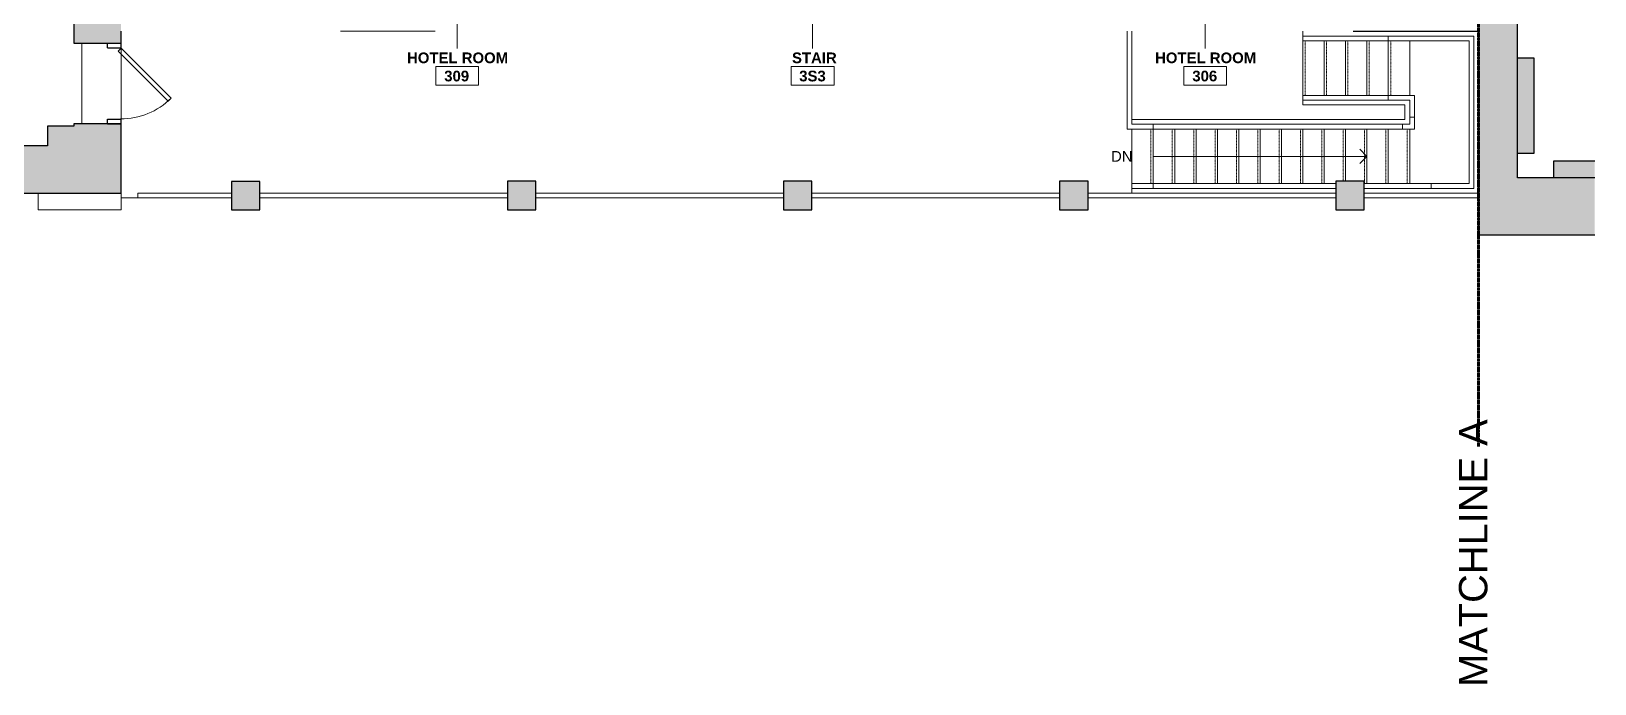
# Model space of a CAD drawing. Header units: inches. Extents: x -1159 to 2819, y -194 to 4438.
# Drawn here: x -608 to 51, y -190 to 84 of the extents above; entities that cross this region are included whole.
import ezdxf

# ---------------------------------------------------------------- set-up
doc = ezdxf.new("R2010")
doc.units = ezdxf.units.IN
doc.header["$MEASUREMENT"] = 0
doc.linetypes.add('Dash', pattern=[0.25, 0.125, -0.125])
doc.linetypes.add('Overhead 1_16_', pattern=[0.101562, 0.0625, -0.039062])
for name, color, linetype, lineweight in [('A-ANNO-MATC', 214, 'Dash', 140), ('A-AREA-IDEN', 2, 'Continuous', 9), ('A-COLS', 52, 'Continuous', 18), ('A-DOOR', 31, 'Continuous', 18), ('A-DOOR-FRAM', 31, 'Continuous', 30), ('A-FLOR', 192, 'Continuous', 18), ('A-FLOR-HRAL', 11, 'Continuous', 18), ('A-WALL', 113, 'Continuous', 18), ('A-WALL-PATT', 111, 'Continuous', 18), ('G-ANNO-TEXT', 231, 'Continuous', 9), ('S-STRS', 31, 'Continuous', 18), ('S-STRS-ANNO', 31, 'Continuous', 9), ('S-STRS-IDEN', 31, 'Continuous', 9)]:
    doc.layers.add(name, color=color, linetype=linetype, lineweight=lineweight)
doc.styles.add('Swis721 Lt BT', font='swissl.ttf', dxfattribs={"height": 4.5})
doc.styles.add('Swis721 Lt BT_1', font='swissl.ttf', dxfattribs={"height": 12})
doc.styles.add('Swis721 Lt BT_B', font='', dxfattribs={"height": 4.5})
doc.styles.get('Swis721 Lt BT_B').set_extended_font_data('Swis721 Lt BT', bold=True)

# ---------------------------------------------------------------- blocks, each defined once
blk = doc.blocks.new('Top Rail Type - Top Rail_Internal_-6920639-3RD FLOOR - POWER _ SIGNAL B')
at = {"layer": 'A-FLOR-HRAL', "lineweight": 9}
for p, q in [((-563.07, 14.3), (-563.07, 16.3)), ((-563.07, 16.3), (-523.65, 16.3)), ((-523.65, 14.3), (-563.07, 14.3)), ((-511.65, 16.3), (-407.34, 16.3)), ((-407.34, 14.3), (-511.65, 14.3)), ((-395.34, 16.3), (-291.02, 16.3)), ((-291.02, 14.3), (-395.34, 14.3)), ((-279.02, 16.3), (-174.7, 16.3)), ((-174.7, 14.3), (-279.02, 14.3)), ((-162.7, 16.3), (-58.38, 16.3)), ((-58.38, 14.3), (-162.7, 14.3)), ((-46.38, 16.3), (1.72, 16.3)), ((1.72, 14.3), (-46.38, 14.3))]:
    blk.add_line(p, q, dxfattribs=at)
blk = doc.blocks.new('Top Rail Type - Top Rail_Internal_-V1-3RD FLOOR - POWER _ SIGNAL B')
at = {"layer": 'A-FLOR-HRAL', "lineweight": 9}
for p, q in [((-563.07, 14.3), (-563.07, 16.3)), ((-523.65, 16.3), (-563.07, 16.3)), ((-523.65, 14.3), (-563.07, 14.3)), ((-407.34, 16.3), (-511.65, 16.3)), ((-407.34, 14.3), (-511.65, 14.3)), ((-291.02, 16.3), (-395.34, 16.3)), ((-291.02, 14.3), (-395.34, 14.3)), ((-174.7, 16.3), (-279.02, 16.3)), ((-174.7, 14.3), (-279.02, 14.3)), ((-58.38, 16.3), (-162.7, 16.3)), ((-58.38, 14.3), (-162.7, 14.3)), ((1.72, 16.3), (-46.38, 16.3)), ((1.72, 14.3), (-46.38, 14.3))]:
    blk.add_line(p, q, dxfattribs=at)
blk = doc.blocks.new('Top Rail Type - Top Rail_Internal_-7093530-3RD FLOOR - POWER _ SIGNAL B')
at = {"layer": 'A-FLOR-HRAL', "lineweight": 9}
for p, q in [((-146.22, 43.32), (-146.22, 84.47)), ((-144.22, 84.47), (-144.22, 45.32)), ((-72.22, 55.47), (-72.22, 57.47)), ((-72.22, 57.47), (-36.22, 57.47)), ((-36.22, 55.47), (-72.22, 55.47)), ((-36.22, 55.47), (-36.22, 57.47)), ((-36.22, 57.47), (-25.22, 57.47)), ((-27.22, 55.47), (-36.22, 55.47)), ((-27.22, 48.32), (-27.22, 55.47)), ((-25.22, 57.47), (-25.22, 48.32)), ((-27.22, 48.32), (-25.22, 48.32)), ((-27.22, 45.32), (-27.22, 48.32)), ((-25.22, 48.32), (-25.22, 43.32)), ((-135.22, 43.32), (-146.22, 43.32)), ((-144.22, 45.32), (-135.22, 45.32)), ((-135.22, 45.32), (-30.22, 45.32)), ((-135.22, 45.32), (-135.22, 43.32)), ((-30.22, 43.32), (-135.22, 43.32)), ((-30.22, 45.32), (-27.22, 45.32)), ((-30.22, 45.32), (-30.22, 43.32)), ((-25.22, 43.32), (-30.22, 43.32))]:
    blk.add_line(p, q, dxfattribs=at)
blk = doc.blocks.new('Top Rail Type - Top Rail_Internal_-V28-3RD FLOOR - POWER _ SIGNAL B')
at = {"layer": 'A-FLOR-HRAL', "lineweight": 9}
for p, q in [((-146.22, 43.32), (-146.22, 84.47)), ((-144.22, 45.32), (-144.22, 84.47)), ((-72.22, 57.47), (-72.22, 55.47)), ((-72.22, 57.47), (-36.22, 57.47)), ((-72.22, 55.47), (-36.22, 55.47)), ((-36.22, 57.47), (-25.22, 57.47)), ((-36.22, 55.47), (-27.22, 55.47)), ((-27.22, 55.47), (-27.22, 48.32)), ((-25.22, 57.47), (-25.22, 48.32)), ((-27.22, 48.32), (-27.22, 45.32)), ((-25.22, 48.32), (-25.22, 43.32)), ((-135.22, 43.32), (-146.22, 43.32)), ((-135.22, 45.32), (-144.22, 45.32)), ((-30.22, 45.32), (-135.22, 45.32)), ((-30.22, 43.32), (-135.22, 43.32)), ((-27.22, 45.32), (-30.22, 45.32)), ((-25.22, 43.32), (-30.22, 43.32))]:
    blk.add_line(p, q, dxfattribs=at)
blk = doc.blocks.new('Top Rail Type - Top Rail_Internal_-7093548-3RD FLOOR - POWER _ SIGNAL B')
at = {"layer": 'A-FLOR-HRAL', "lineweight": 9}
for p, q in [((-72.22, 80.47), (-72.22, 82.47)), ((-72.22, 82.47), (-36.22, 82.47)), ((-36.22, 80.47), (-72.22, 80.47)), ((-36.22, 80.47), (-36.22, 82.47)), ((-36.22, 82.47), (-27.22, 82.47)), ((-27.22, 80.47), (-36.22, 80.47)), ((-27.22, 82.47), (-0.22, 82.47)), ((-2.22, 80.47), (-27.22, 80.47)), ((-2.22, 20.32), (-2.22, 80.47)), ((-0.22, 82.47), (-0.22, 18.32)), ((-144.22, 18.32), (-144.22, 20.32)), ((-144.22, 20.32), (-135.22, 20.32)), ((-135.22, 20.32), (-58.38, 20.32)), ((-135.22, 20.32), (-135.22, 18.32)), ((-46.38, 20.32), (-27.22, 20.32)), ((-27.22, 20.32), (-18.22, 20.32)), ((-18.22, 20.32), (-2.22, 20.32)), ((-18.22, 20.32), (-18.22, 18.32)), ((-135.22, 18.32), (-144.22, 18.32)), ((-58.38, 18.32), (-135.22, 18.32)), ((-27.22, 18.32), (-46.38, 18.32)), ((-18.22, 18.32), (-27.22, 18.32)), ((-0.22, 18.32), (-18.22, 18.32))]:
    blk.add_line(p, q, dxfattribs=at)
blk = doc.blocks.new('Top Rail Type - Top Rail_Internal_-V29-3RD FLOOR - POWER _ SIGNAL B')
at = {"layer": 'A-FLOR-HRAL', "lineweight": 9}
for p, q in [((-72.22, 82.47), (-72.22, 80.47)), ((-72.22, 82.47), (-36.22, 82.47)), ((-72.22, 80.47), (-36.22, 80.47)), ((-36.22, 82.47), (-0.22, 82.47)), ((-36.22, 80.47), (-2.22, 80.47)), ((-2.22, 80.47), (-2.22, 20.32)), ((-0.22, 82.47), (-0.22, 18.32)), ((-144.22, 18.32), (-144.22, 20.32)), ((-135.22, 20.32), (-144.22, 20.32)), ((-58.38, 20.32), (-135.22, 20.32)), ((-18.22, 20.32), (-46.38, 20.32)), ((-2.22, 20.32), (-18.22, 20.32)), ((-135.22, 18.32), (-144.22, 18.32)), ((-58.38, 18.32), (-135.22, 18.32)), ((-18.22, 18.32), (-46.38, 18.32)), ((-0.22, 18.32), (-18.22, 18.32))]:
    blk.add_line(p, q, dxfattribs=at)
blk = doc.blocks.new('Single Flush - D9 2_6_ X 8_-8259399-3RD FLOOR - POWER _ SIGNAL B')
at = {"layer": 'A-DOOR', "color": 8, "lineweight": 30}
for p, q in [((-7.41, -29.84), (13.67, -8.76)), ((14.91, -10), (-6.17, -31.08)), ((13.67, -8.76), (14.91, -10)), ((-6.17, -31.08), (-7.41, -29.84))]:
    blk.add_line(p, q, dxfattribs=at)
at = {"layer": 'A-DOOR', "lineweight": 9}
blk.add_arc((14.91, -10), 29.81, 179.5, 225, dxfattribs=at)
at = {"layer": 'A-DOOR-FRAM', "color": 8}
for p, q in [((-17, -4.25), (-17, -10)), ((-17, -4.25), (-15, -4.25)), ((-15, -4.25), (-15, -10)), ((15, -4.25), (15, -10)), ((15, -4.25), (17, -4.25)), ((17, -4.25), (17, -10)), ((-17, -10), (-15, -10)), ((15, -10), (17, -10))]:
    blk.add_line(p, q, dxfattribs=at)
blk = doc.blocks.new('Room Tag - Room Name and Number-3379422-3RD FLOOR - POWER _ SIGNAL B')
at = {"layer": 'A-AREA-IDEN'}
for p, q in [((-0.188, -0.164), (-0.188, -0.002)), ((-0.188, -0.002), (0.187, -0.002)), ((0.187, -0.002), (-0.188, -0.002)), ((-0.188, -0.002), (-0.188, -0.164)), ((0.187, -0.002), (0.187, -0.164)), ((0.187, -0.164), (0.187, -0.002)), ((0.187, -0.164), (-0.188, -0.164)), ((-0.188, -0.164), (0.187, -0.164))]:
    blk.add_line(p, q, dxfattribs=at)

msp = doc.modelspace()

# ---------------------------------------------------------------- hatches: boundary and pattern name
at = {"layer": 'A-COLS'}
for points in [[(-511.65, 9.25), (-511.65, 21.25), (-523.65, 21.25), (-523.65, 9.25)], [(-395.34, 9.32), (-395.34, 21.32), (-407.34, 21.32), (-407.34, 9.32)], [(-279.02, 9.32), (-279.02, 21.32), (-291.02, 21.32), (-291.02, 9.32)], [(-162.7, 9.32), (-162.7, 21.32), (-174.7, 21.32), (-174.7, 9.32)], [(-46.38, 9.32), (-46.38, 21.32), (-58.38, 21.32), (-58.38, 9.32)]]:
    msp.add_hatch(color=250, dxfattribs=at).paths.add_polyline_path(points, flags=0)
at = {"layer": 'A-WALL-PATT', "lineweight": 9}
h = msp.add_hatch(color=7, dxfattribs=at)
h.paths.add_polyline_path([(1.72, -1.17), (18.22, -1.17), (18.22, 814.52), (1.72, 814.52), (1.72, 80.88)], flags=0)
h.paths.add_polyline_path([(4.97, 425.61), (4.97, 450.11), (6.97, 450.11), (6.97, 425.61)], flags=0)
h.paths.add_polyline_path([(4.97, 471.43), (4.97, 495.93), (6.97, 495.93), (6.97, 471.43), (5.87, 471.43)], flags=0)
h = msp.add_hatch(color=7, dxfattribs=at)
h.paths.add_polyline_path([(-570.07, 16.25), (-570.07, 45.47), (-590.07, 45.47), (-590.07, 16.25), (-583.52, 16.25)], flags=0)
h.paths.add_polyline_path([(-590.07, 79.47), (-570.07, 79.47), (-570.07, 106.47), (-590.07, 106.47), (-590.07, 80.88)], flags=0)
for points in [[(25.22, 33.17), (25.22, 73.17), (18.22, 73.17), (18.22, 33.17)], [(-590.07, 36.25), (-590.07, 44.47), (-601.07, 44.47), (-601.07, 36.25)], [(50.74, 22.83), (50.74, 29.83), (33.44, 29.83), (33.44, 22.83)], [(50.74, -1.17), (50.74, 22.83), (18.22, 22.83), (18.22, -1.17)]]:
    msp.add_hatch(color=7, dxfattribs=at).paths.add_polyline_path(points, flags=0)
h = msp.add_hatch(color=7, dxfattribs=at)
h.paths.add_polyline_path([(-590.07, 16.25), (-590.07, 36.25), (-820.56, 36.25), (-820.56, 16.25), (-662.8, 16.25)], flags=0)
h.paths.add_polyline_path([(-861.01, 16.25), (-860.56, 16.25), (-860.56, 36.25), (-1015.06, 36.25), (-1015.06, 16.25), (-900.65, 16.25)], flags=0)

# ---------------------------------------------------------------- linework, layer by layer
at = {"layer": 'A-ANNO-MATC'}
msp.add_line((1.72, 857.52), (1.72, -90.48), dxfattribs=at)
at = {"layer": 'A-AREA-IDEN'}
for p, q in [((-428.5, 112.01), (-428.5, 77.16)), ((-278.76, 117.79), (-278.74, 77.16)), ((-113.41, 113.99), (-113.35, 77.16))]:
    msp.add_line(p, q, dxfattribs=at)
at = {"layer": 'A-COLS', "color": 8, "lineweight": 30}
for p, q in [((-511.65, 21.25), (-523.65, 21.25)), ((-523.65, 21.25), (-523.65, 9.25)), ((-511.65, 9.25), (-511.65, 21.25)), ((-395.34, 21.32), (-407.34, 21.32)), ((-407.34, 21.32), (-407.34, 9.32)), ((-395.34, 9.32), (-395.34, 21.32)), ((-279.02, 21.32), (-291.02, 21.32)), ((-291.02, 21.32), (-291.02, 9.32)), ((-279.02, 9.32), (-279.02, 21.32)), ((-162.7, 21.32), (-174.7, 21.32)), ((-174.7, 21.32), (-174.7, 9.32)), ((-162.7, 9.32), (-162.7, 21.32)), ((-46.38, 21.32), (-58.38, 21.32)), ((-58.38, 21.32), (-58.38, 9.32)), ((-46.38, 9.32), (-46.38, 21.32)), ((-523.65, 9.25), (-511.65, 9.25)), ((-407.34, 9.32), (-395.34, 9.32)), ((-291.02, 9.32), (-279.02, 9.32)), ((-174.7, 9.32), (-162.7, 9.32)), ((-58.38, 9.32), (-46.38, 9.32))]:
    msp.add_line(p, q, dxfattribs=at)
at = {"layer": 'A-FLOR'}
for p, q in [((-586.69, 79.47), (-586.69, 45.47)), ((-570.07, 79.47), (-570.07, 45.47)), ((-437.72, 84.47), (-477.72, 84.47)), ((-144.22, 20.32), (-144.22, 43.32)), ((-570.07, 14.32), (-563.07, 14.32)), ((-58.38, 16.32), (-141.51, 16.32)), ((1.72, 16.32), (-46.38, 16.32))]:
    msp.add_line(p, q, dxfattribs=at)
at = {"layer": 'A-WALL', "color": 8, "lineweight": 30}
for p, q in [((18.22, 22.83), (18.22, 814.52)), ((-590.07, 242.47), (-590.07, 79.47)), ((-590.07, 79.47), (-570.07, 79.47)), ((-570.07, 79.47), (-570.07, 84.47)), ((-51.02, 84.47), (1.72, 84.47)), ((1.72, 84.47), (1.72, -1.17)), ((25.22, 73.17), (18.22, 73.17)), ((25.22, 33.17), (25.22, 73.17)), ((-590.07, 44.47), (-601.07, 44.47)), ((-601.07, 44.47), (-601.07, 36.25)), ((-570.07, 45.47), (-590.07, 45.47)), ((-590.07, 45.47), (-590.07, 44.47)), ((-570.07, 16.25), (-570.07, 45.47)), ((-601.07, 36.25), (-654.06, 36.25)), ((18.22, 33.17), (25.22, 33.17)), ((50.74, 29.83), (33.44, 29.83)), ((33.44, 29.83), (33.44, 22.83)), ((50.74, 22.83), (18.22, 22.83)), ((-748.06, 16.25), (-570.07, 16.25)), ((1.72, -1.17), (50.74, -1.17))]:
    msp.add_line(p, q, dxfattribs=at)
at = {"layer": 'A-WALL', "lineweight": 9}
for p, q in [((-605.07, 9.25), (-605.07, 16.25)), ((-570.07, 9.25), (-570.07, 16.25)), ((-570.07, 9.25), (-605.07, 9.25))]:
    msp.add_line(p, q, dxfattribs=at)
at = {"layer": 'S-STRS', "lineweight": 9}
for p, q in [((-72.22, 84.47), (-72.22, 82.47)), ((-72.22, 80.47), (-72.22, 57.47)), ((-63.22, 80.47), (-63.22, 57.47)), ((-54.22, 80.47), (-54.22, 57.47)), ((-45.22, 80.47), (-45.22, 57.47)), ((-36.22, 80.47), (-36.22, 57.47)), ((-27.22, 80.47), (-27.22, 57.47)), ((-72.22, 55.47), (-72.22, 53.47)), ((-72.22, 53.47), (-29.22, 53.47)), ((-29.22, 53.47), (-29.22, 47.32)), ((-29.22, 47.32), (-144.22, 47.32)), ((-135.22, 20.32), (-135.22, 43.32)), ((-126.22, 20.32), (-126.22, 43.32)), ((-117.22, 20.32), (-117.22, 43.32)), ((-108.22, 20.32), (-108.22, 43.32)), ((-99.22, 20.32), (-99.22, 43.32)), ((-90.22, 20.32), (-90.22, 43.32)), ((-81.22, 20.32), (-81.22, 43.32)), ((-72.22, 20.32), (-72.22, 43.32)), ((-63.22, 20.32), (-63.22, 43.32)), ((-54.22, 21.32), (-54.22, 43.32)), ((-45.22, 20.32), (-45.22, 43.32)), ((-36.22, 20.32), (-36.22, 43.32)), ((-27.22, 20.32), (-27.22, 43.32)), ((-144.22, 18.32), (-144.22, 16.32)), ((-141.51, 16.32), (-144.22, 16.32))]:
    msp.add_line(p, q, dxfattribs=at)
at = {"layer": 'S-STRS', "linetype": 'Overhead 1_16_', "lineweight": 9}
for p, q in [((-71.22, 80.47), (-71.22, 57.47)), ((-62.22, 80.47), (-62.22, 57.47)), ((-53.22, 80.47), (-53.22, 57.47)), ((-44.22, 80.47), (-44.22, 57.47)), ((-35.22, 80.47), (-35.22, 57.47)), ((-136.22, 20.32), (-136.22, 43.32)), ((-127.22, 20.32), (-127.22, 43.32)), ((-118.22, 20.32), (-118.22, 43.32)), ((-109.22, 20.32), (-109.22, 43.32)), ((-100.22, 20.32), (-100.22, 43.32)), ((-91.22, 20.32), (-91.22, 43.32)), ((-82.22, 20.32), (-82.22, 43.32)), ((-73.22, 20.32), (-73.22, 43.32)), ((-64.22, 20.32), (-64.22, 43.32)), ((-55.22, 21.32), (-55.22, 43.32)), ((-46.22, 20.32), (-46.22, 43.32)), ((-37.22, 20.32), (-37.22, 43.32)), ((-28.22, 20.32), (-28.22, 43.32))]:
    msp.add_line(p, q, dxfattribs=at)
at = {"layer": 'S-STRS-ANNO'}
for p, q in [((-45.22, 31.82), (-48.22, 34.82)), ((-126.22, 31.82), (-135.22, 31.82)), ((-117.22, 31.82), (-126.22, 31.82)), ((-108.22, 31.82), (-117.22, 31.82)), ((-99.22, 31.82), (-108.22, 31.82)), ((-90.22, 31.82), (-99.22, 31.82)), ((-81.22, 31.82), (-90.22, 31.82)), ((-72.22, 31.82), (-81.22, 31.82)), ((-63.22, 31.82), (-72.22, 31.82)), ((-54.22, 31.82), (-63.22, 31.82)), ((-45.22, 31.82), (-54.22, 31.82)), ((-45.22, 31.82), (-48.22, 28.82))]:
    msp.add_line(p, q, dxfattribs=at)

# ---------------------------------------------------------------- block references
at = {"layer": 'A-AREA-IDEN', "xscale": 47.99999999999997, "yscale": 47.99999999999997, "zscale": 47.99999999999997}
for p in [(-428.51, 69.68), (-278.71, 69.68), (-113.36, 69.68)]:
    msp.add_blockref('Room Tag - Room Name and Number-3379422-3RD FLOOR - POWER _ SIGNAL B', p, dxfattribs=at)
at = {"layer": 'A-DOOR', "rotation": 89.99999999999993}
msp.add_blockref('Single Flush - D9 2_6_ X 8_-8259399-3RD FLOOR - POWER _ SIGNAL B', (-580.07, 62.47), dxfattribs=at)
at = {"layer": 'A-FLOR-HRAL', "lineweight": 9}
for name in ['Top Rail Type - Top Rail_Internal_-7093530-3RD FLOOR - POWER _ SIGNAL B', 'Top Rail Type - Top Rail_Internal_-V28-3RD FLOOR - POWER _ SIGNAL B', 'Top Rail Type - Top Rail_Internal_-7093548-3RD FLOOR - POWER _ SIGNAL B', 'Top Rail Type - Top Rail_Internal_-V29-3RD FLOOR - POWER _ SIGNAL B', 'Top Rail Type - Top Rail_Internal_-6920639-3RD FLOOR - POWER _ SIGNAL B', 'Top Rail Type - Top Rail_Internal_-V1-3RD FLOOR - POWER _ SIGNAL B']:
    msp.add_blockref(name, (0, 0), dxfattribs=at)

# ---------------------------------------------------------------- texts
at = {"layer": 'A-AREA-IDEN', "char_height": 4.5, "attachment_point": 1, "style": 'Swis721 Lt BT_B'}
for s, insert, width in [('HOTEL ROOM', (-449.63, 75.54), 51.0555), ('STAIR', (-287.45, 75.54), 21.0585), ('HOTEL ROOM', (-134.48, 75.54), 51.0555), ('309', (-433.96, 67.88), 12.726), ('3S3', (-284.41, 67.88), 13.332), ('306', (-118.8, 67.88), 12.726)]:
    msp.add_mtext(s, dxfattribs=dict(at, insert=insert, width=width))
at = {"layer": 'G-ANNO-TEXT', "color": 7, "insert": (-6.47, -191.57), "char_height": 12, "width": 127.1085, "attachment_point": 1, "rotation": 90, "style": 'Swis721 Lt BT_1'}
msp.add_mtext('MATCHLINE A', dxfattribs=at)
at = {"layer": 'S-STRS-IDEN', "insert": (-153.04, 34.06), "char_height": 4.5, "width": 10.5833, "attachment_point": 1, "line_spacing_factor": 1.005062, "style": 'Swis721 Lt BT'}
msp.add_mtext('DN', dxfattribs=at)

doc.saveas('drawing.dxf')
